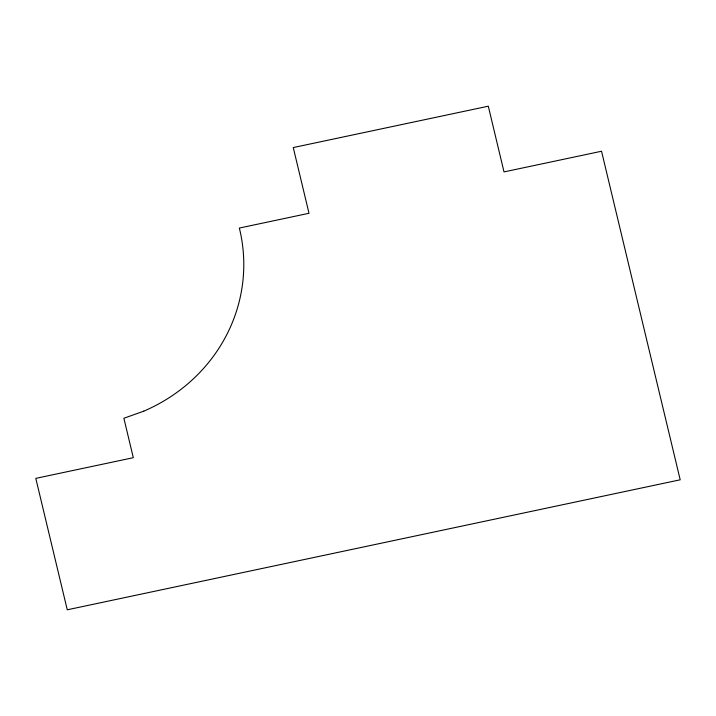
<?xml version="1.0" encoding="UTF-8"?>
<svg xmlns="http://www.w3.org/2000/svg" width="716" height="716" viewBox="0 0 716 716"><rect width="100%" height="100%" fill="white"/><g stroke="black" fill="none" stroke-linecap="round" stroke-linejoin="round"><path stroke-width="1.07" d="M143.773 411.163L123.877 418.26L133.31 457.694L35.8 478.369L67.268 609.799L680.2 479.801L601.538 151.237L504.019 171.912L488.294 106.201L293.265 147.568L308.999 213.279L239.35 228.055A170.963 161.252 0.5 0 1 143.773 411.163"/></g></svg>
